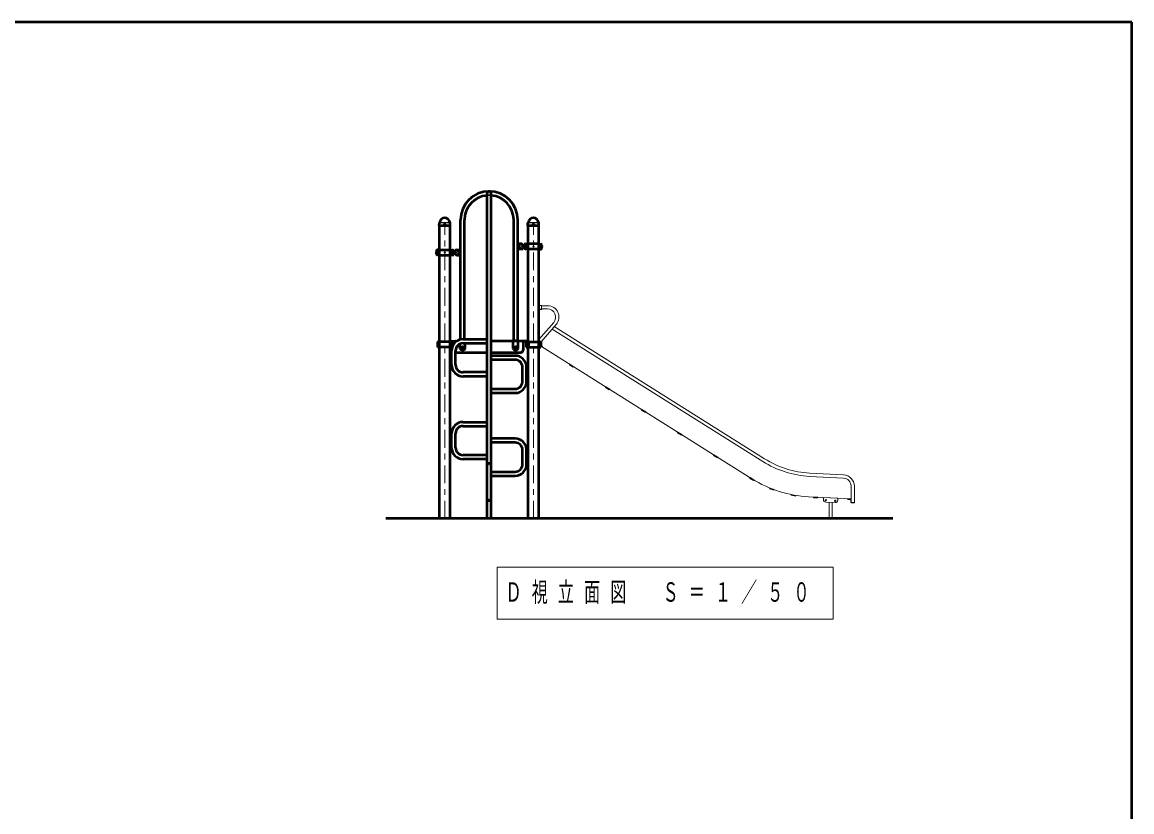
# Model space of a CAD drawing. Units: millimetres on the paper. Extents: x -385 to 0, y -594 to 267.
# Drawn here: x -187.7 to 0, y -163.5 to -30 of the extents above; entities that cross this region are included whole.
import ezdxf

# ---------------------------------------------------------------- set-up
doc = ezdxf.new("R2010")
doc.units = ezdxf.units.MM
doc.linetypes.add('USER1', pattern=[4.5, 2.5, -2])
doc.linetypes.add('USER2', pattern=[6, 3, -1, 1, -1])
doc.layers.add('LY_1', color=7, linetype='Continuous', lineweight=50)
doc.layers.add('LY_2', color=7, linetype='Continuous', lineweight=13)
doc.styles.add('ＭＳ ゴシック', font='')
doc.styles.get('ＭＳ ゴシック').set_extended_font_data('MS Gothic')

msp = doc.modelspace()

# ---------------------------------------------------------------- linework, layer by layer
at = {"layer": 'LY_1', "color": 140}
for p, q in [((-109.079, -113.936), (-109.079, -58.936)), ((-108.399, -113.936), (-108.399, -58.936)), ((-113.579, -83.646), (-113.579, -63.436)), ((-112.899, -83.596), (-112.899, -63.436)), ((-104.579, -83.872), (-104.579, -63.436)), ((-103.899, -83.872), (-103.899, -63.436)), ((-117.168, -64.346), (-117.16, -63.949)), ((-117.159, -64.356), (-117.168, -64.346)), ((-117.159, -64.356), (-115.32, -64.356)), ((-117.136, -63.891), (-117.114, -63.869)), ((-117.13, -113.936), (-117.13, -64.356)), ((-115.343, -63.891), (-115.365, -63.869)), ((-115.348, -113.936), (-115.348, -64.356)), ((-115.31, -64.346), (-115.32, -64.356)), ((-115.31, -64.346), (-115.319, -63.949)), ((-102.168, -64.346), (-102.16, -63.949)), ((-102.159, -64.356), (-102.168, -64.346)), ((-102.159, -64.356), (-100.32, -64.356)), ((-102.136, -63.891), (-102.114, -63.869)), ((-102.13, -113.936), (-102.13, -64.356)), ((-100.343, -63.891), (-100.365, -63.869)), ((-100.348, -113.936), (-100.348, -64.356)), ((-100.31, -64.346), (-100.32, -64.356)), ((-100.31, -64.346), (-100.319, -63.949)), ((-103.22, -67.496), (-103.899, -67.496)), ((-102.159, -67.486), (-102.789, -67.541)), ((-100.319, -67.486), (-102.16, -67.486)), ((-100.319, -67.486), (-100.004, -67.514)), ((-117.159, -68.486), (-117.475, -68.514)), ((-117.159, -69.386), (-117.475, -69.358)), ((-117.159, -68.486), (-115.319, -68.486)), ((-117.159, -69.386), (-115.319, -69.386)), ((-115.319, -68.486), (-114.689, -68.541)), ((-115.319, -69.386), (-114.689, -69.331)), ((-114.259, -68.496), (-113.579, -68.496)), ((-114.259, -69.376), (-113.579, -69.376)), ((-103.22, -68.376), (-103.899, -68.376)), ((-102.159, -68.386), (-102.789, -68.331)), ((-100.319, -68.386), (-102.16, -68.386)), ((-100.319, -68.386), (-100.004, -68.358)), ((-115.003, -84.056), (-117.476, -84.056)), ((-117.476, -84.056), (-117.476, -84.956)), ((-117.309, -84.056), (-117.309, -84.956)), ((-115.405, -84.056), (-115.405, -84.956)), ((-115.348, -83.936), (-114.489, -83.936)), ((-115.348, -83.936), (-114.236, -83.936)), ((-115.348, -83.982), (-114.489, -83.982)), ((-115.217, -84.056), (-115.217, -84.956)), ((-115.158, -84.056), (-115.158, -84.956)), ((-115.003, -84.056), (-115.003, -84.956)), ((-114.489, -83.996), (-114.489, -84.143)), ((-113.679, -85.148), (-113.679, -84.397)), ((-113.139, -83.596), (-109.079, -83.596)), ((-113.139, -84.276), (-109.079, -84.276)), ((-112.799, -85.148), (-112.799, -84.276)), ((-102.989, -83.936), (-108.399, -83.936)), ((-103.799, -83.872), (-104.679, -83.872)), ((-104.679, -85.148), (-104.679, -83.872)), ((-103.799, -85.148), (-103.799, -83.872)), ((-102.13, -83.936), (-102.989, -83.936)), ((-102.13, -83.982), (-102.989, -83.982)), ((-102.989, -83.996), (-102.989, -85.436)), ((-102.476, -84.056), (-100.003, -84.056)), ((-102.476, -84.056), (-102.476, -84.956)), ((-102.32, -84.056), (-102.32, -84.956)), ((-102.261, -84.056), (-102.261, -84.956)), ((-102.074, -84.056), (-102.074, -84.956)), ((-100.169, -84.056), (-100.169, -84.956)), ((-100.003, -84.056), (-100.003, -84.956)), ((-115.003, -84.956), (-117.476, -84.956)), ((-115.079, -87.936), (-115.079, -85.536)), ((-114.399, -87.936), (-114.399, -85.536)), ((-114.089, -85.836), (-109.079, -85.836)), ((-113.319, -84.99), (-113.239, -84.944)), ((-113.319, -84.99), (-113.319, -85.082)), ((-113.319, -85.082), (-113.239, -85.128)), ((-113.239, -84.944), (-113.159, -84.99)), ((-113.239, -85.128), (-113.159, -85.082)), ((-113.159, -84.99), (-113.159, -85.082)), ((-108.399, -85.836), (-103.389, -85.836)), ((-104.319, -84.99), (-104.239, -84.944)), ((-104.319, -84.99), (-104.319, -85.082)), ((-104.319, -85.082), (-104.239, -85.128)), ((-104.239, -84.944), (-104.159, -84.99)), ((-104.239, -85.128), (-104.159, -85.082)), ((-104.159, -84.99), (-104.159, -85.082)), ((-102.476, -84.956), (-100.003, -84.956)), ((-99.857, -84.78), (-99.891, -84.834)), ((-104.339, -86.396), (-108.399, -86.396)), ((-104.339, -87.076), (-108.399, -87.076)), ((-109.079, -89.196), (-113.139, -89.196)), ((-109.079, -89.876), (-113.139, -89.876)), ((-103.079, -90.736), (-103.079, -88.336)), ((-102.399, -90.736), (-102.399, -88.336)), ((-108.399, -91.996), (-104.339, -91.996)), ((-108.399, -92.676), (-104.339, -92.676)), ((-113.139, -97.596), (-109.079, -97.596)), ((-113.139, -98.276), (-109.079, -98.276)), ((-115.079, -101.936), (-115.079, -99.536)), ((-114.399, -101.936), (-114.399, -99.536)), ((-104.339, -100.396), (-108.399, -100.396)), ((-104.339, -101.076), (-108.399, -101.076)), ((-109.079, -103.196), (-113.139, -103.196)), ((-103.079, -104.736), (-103.079, -102.336)), ((-102.399, -104.736), (-102.399, -102.336)), ((-109.079, -103.876), (-113.139, -103.876)), ((-108.399, -105.996), (-104.339, -105.996)), ((-108.399, -106.676), (-104.339, -106.676))]:
    msp.add_line(p, q, dxfattribs=at)
at = {"layer": 'LY_1', "lineweight": 13}
for p, q in [((-117.133, -63.926), (-115.346, -63.926)), ((-117.096, -63.856), (-115.385, -63.856)), ((-102.133, -63.926), (-100.346, -63.926)), ((-102.096, -63.856), (-100.385, -63.856)), ((-117.205, -68.751), (-117.574, -68.751)), ((-117.574, -69.121), (-117.574, -68.751)), ((-117.205, -69.121), (-117.574, -69.121)), ((-115.274, -68.751), (-114.905, -68.751)), ((-115.274, -69.121), (-114.905, -69.121)), ((-114.905, -69.121), (-114.905, -68.751)), ((-102.205, -67.751), (-102.574, -67.751)), ((-102.574, -68.121), (-102.574, -67.751)), ((-102.205, -68.121), (-102.574, -68.121)), ((-100.274, -67.751), (-99.905, -67.751)), ((-100.274, -68.121), (-99.905, -68.121)), ((-99.905, -68.121), (-99.905, -67.751)), ((-100.348, -77.884), (-99.901, -77.884)), ((-99.901, -78.531), (-100.348, -78.531)), ((-99.847, -78.58), (-100.348, -78.58)), ((-99.901, -78.531), (-99.901, -77.884)), ((-98.836, -77.938), (-99.901, -77.938)), ((-98.84, -78.482), (-99.901, -78.482)), ((-99.847, -78.482), (-99.847, -78.58)), ((-100.348, -83.67), (-97.808, -80.747)), ((-100.333, -84.481), (-97.397, -81.104)), ((-62.434, -104.27), (-98.067, -81.874)), ((-97.668, -81.414), (-98.03, -81.83)), ((-62.145, -103.809), (-97.705, -81.459)), ((-99.857, -84.78), (-100.348, -84.471)), ((-99.891, -84.834), (-100.348, -84.547)), ((-64.273, -107.196), (-99.88, -84.816)), ((-48.783, -107.083), (-54.496, -106.784)), ((-48.755, -106.54), (-54.468, -106.241)), ((-61.246, -108.759), (-61.29, -108.871)), ((-61.29, -108.871), (-60.581, -109.147)), ((-60.538, -109.035), (-61.246, -108.759)), ((-47.487, -110.612), (-47.487, -108.449)), ((-46.943, -111.212), (-46.943, -108.449)), ((-60.538, -109.035), (-60.581, -109.147)), ((-57.625, -109.863), (-57.646, -109.981)), ((-57.646, -109.981), (-56.899, -110.118)), ((-56.877, -110), (-57.625, -109.863)), ((-56.877, -110), (-56.899, -110.118)), ((-47.487, -110.612), (-54.677, -110.235)), ((-53.858, -110.278), (-53.865, -110.398)), ((-53.106, -110.438), (-53.865, -110.398)), ((-53.858, -110.278), (-53.099, -110.318)), ((-53.099, -110.318), (-53.106, -110.438)), ((-52.16, -110.728), (-52.141, -110.368)), ((-49.745, -110.494), (-52.141, -110.368)), ((-49.745, -110.494), (-49.764, -110.853)), ((-50.184, -111.232), (-51.782, -111.148)), ((-51.219, -111.177), (-51.219, -113.936)), ((-50.675, -111.206), (-50.675, -113.936)), ((-47.487, -111.212), (-47.487, -111.258)), ((-47.487, -111.212), (-46.943, -111.212)), ((-47.487, -111.258), (-46.943, -111.258)), ((-46.943, -111.212), (-46.943, -111.258)), ((-107.349, -122.132), (-107.349, -130.932)), ((-50.549, -122.132), (-107.349, -122.132)), ((-50.549, -130.932), (-50.549, -122.132)), ((-107.349, -130.932), (-50.549, -130.932))]:
    msp.add_line(p, q, dxfattribs=at)
at = {"layer": 'LY_1', "linetype": 'USER1', "lineweight": 13}
for p, q in [((-117.129, -63.936), (-115.349, -63.936)), ((-102.129, -63.936), (-100.349, -63.936)), ((-102.789, -67.541), (-103.42, -67.587)), ((-102.139, -67.506), (-102.139, -68.366)), ((-100.339, -67.506), (-100.339, -68.366)), ((-117.139, -68.506), (-117.139, -69.366)), ((-115.339, -68.506), (-115.339, -69.366)), ((-114.689, -68.541), (-114.059, -68.587)), ((-114.689, -69.331), (-114.059, -69.284)), ((-102.789, -68.331), (-103.42, -68.284)), ((-104.679, -83.936), (-103.799, -83.936))]:
    msp.add_line(p, q, dxfattribs=at)
at = {"layer": 'LY_1', "linetype": 'USER2', "lineweight": 13}
for p, q in [((-116.239, -113.936), (-116.239, -63.936)), ((-101.239, -113.936), (-101.239, -63.936))]:
    msp.add_line(p, q, dxfattribs=at)
at = {"layer": 'LY_1'}
msp.add_line((-40.447, -113.936), (-126.239, -113.936), dxfattribs=at)
at = {"layer": 'LY_1', "lineweight": 13}
for points in [[(-94.431, -88.241), (-95.075, -87.837), (-95.138, -87.938), (-94.495, -88.343)], [(-88.335, -92.072), (-88.979, -91.668), (-89.043, -91.77), (-88.399, -92.174)], [(-82.239, -95.904), (-82.883, -95.499), (-82.947, -95.601), (-82.303, -96.005)], [(-76.143, -99.735), (-76.787, -99.331), (-76.851, -99.432), (-76.207, -99.837)], [(-70.047, -103.567), (-70.691, -103.162), (-70.755, -103.264), (-70.111, -103.668)], [(-63.951, -107.398), (-64.595, -106.994), (-64.659, -107.095), (-64.015, -107.5)], [(-47.487, -110.612), (-48.087, -110.612), (-48.087, -110.632), (-48.082, -110.652), (-48.067, -110.667), (-48.047, -110.672), (-47.627, -110.672), (-47.596, -110.678), (-47.57, -110.695), (-47.553, -110.721), (-47.547, -110.752), (-47.547, -111.172), (-47.542, -111.192), (-47.527, -111.207), (-47.507, -111.212), (-47.487, -111.212)]]:
    msp.add_lwpolyline(points, close=True, dxfattribs=at)
at = {"layer": 'LY_1', "linetype": 'USER1', "lineweight": 13}
for centre, radius in [((-108.739, -58.936), 0.272), ((-114.039, -68.936), 0.15), ((-103.439, -67.936), 0.15), ((-113.239, -85.036), 0.125), ((-104.239, -85.036), 0.125)]:
    msp.add_circle(centre, radius, dxfattribs=at)
at = {"layer": 'LY_1', "color": 140}
for centre, radius in [((-116.239, -64.196), 0.06), ((-101.239, -64.196), 0.06), ((-113.239, -85.036), 0.21), ((-104.239, -85.036), 0.21)]:
    msp.add_circle(centre, radius, dxfattribs=at)
at = {"layer": 'LY_1', "lineweight": 13}
for centre, radius in [((-117.389, -68.936), 0.185), ((-117.389, -68.936), 0.1), ((-116.239, -68.936), 0.1), ((-115.089, -68.936), 0.185), ((-115.089, -68.936), 0.1), ((-102.389, -67.936), 0.185), ((-102.389, -67.936), 0.1), ((-101.239, -67.936), 0.1), ((-100.089, -67.936), 0.185), ((-100.089, -67.936), 0.1), ((-113.239, -85.036), 0.24), ((-113.239, -85.036), 0.11), ((-104.239, -85.036), 0.24), ((-104.239, -85.036), 0.11), ((-51.765, -110.828), 0.11), ((-50.167, -110.912), 0.11)]:
    msp.add_circle(centre, radius, dxfattribs=at)
at = {"layer": 'LY_1', "color": 140}
for centre, radius, start, end in [((-108.739, -63.436), 4.84, 0, 180), ((-108.739, -63.436), 4.16, 94.68806, 180), ((-108.739, -58.936), 0.34, 0, 180), ((-108.739, -63.436), 4.16, 0, 85.31194), ((-116.239, -63.936), 0.864, 90, 173.3676), ((-116.239, -63.936), 0.864, 6.6324, 90), ((-101.239, -63.936), 0.864, 90, 173.3676), ((-101.239, -63.936), 0.864, 6.6324, 90), ((-117.076, -63.951), 0.084, 135, 178.99605), ((-117.153, -63.83), 0.056, 315, 353.3676), ((-115.326, -63.83), 0.056, 186.6324, 225), ((-115.403, -63.951), 0.084, 1.00395, 45), ((-102.076, -63.951), 0.084, 135, 178.99605), ((-102.153, -63.83), 0.056, 315, 353.3676), ((-100.326, -63.83), 0.056, 186.6324, 225), ((-100.403, -63.951), 0.084, 1.00395, 45), ((-103.411, -67.936), 0.48, 293.55646, 66.44354), ((-102.458, -67.713), 0.2, 95, 163.80375), ((-100.021, -67.713), 0.2, 16.19625, 85), ((-116.689, -68.936), 1, 163.80375, 196.19625), ((-117.458, -68.713), 0.2, 95, 163.80375), ((-117.458, -69.159), 0.2, 196.19625, 265), ((-115.021, -68.713), 0.2, 16.19625, 85), ((-115.021, -69.159), 0.2, 275, 343.80375), ((-115.789, -68.936), 1, 343.80375, 16.19625), ((-114.067, -68.936), 0.48, 113.55646, 246.44354), ((-101.689, -67.936), 1, 163.80375, 196.19625), ((-102.458, -68.159), 0.2, 196.19625, 265), ((-100.021, -68.159), 0.2, 275, 343.80375), ((-100.789, -67.936), 1, 343.80375, 16.19625), ((-113.139, -85.536), 1.94, 90, 180), ((-114.429, -83.996), 0.06, 90, 180), ((-113.139, -85.536), 1.26, 90, 180), ((-103.049, -83.996), 0.06, 0, 90), ((-114.089, -85.436), 0.4, 219.19497, 270), ((-113.239, -84.956), 0.48, 203.55646, 336.44354), ((-104.239, -84.956), 0.48, 203.55646, 336.44354), ((-103.389, -85.436), 0.4, 270, 0), ((-113.139, -87.936), 1.94, 180, 270), ((-113.139, -87.936), 1.26, 180, 270), ((-104.339, -88.336), 1.94, 0, 90), ((-104.339, -88.336), 1.26, 0, 90), ((-104.339, -90.736), 1.26, 270, 0), ((-104.339, -90.736), 1.94, 270, 0), ((-113.139, -99.536), 1.94, 90, 180), ((-113.139, -99.536), 1.26, 90, 180), ((-104.339, -102.336), 1.94, 0, 90), ((-104.339, -102.336), 1.26, 0, 90), ((-113.139, -101.936), 1.94, 180, 270), ((-113.139, -101.936), 1.26, 180, 270), ((-108.739, -104.936), 0.34, 0, 180), ((-104.339, -104.736), 1.26, 270, 0), ((-104.339, -104.736), 1.94, 270, 0), ((-108.739, -110.536), 0.34, 180, 0)]:
    msp.add_arc(centre, radius, start, end, dxfattribs=at)
at = {"layer": 'LY_1', "linetype": 'USER1', "lineweight": 13}
for centre, radius, start, end in [((-108.739, -58.936), 0.34, 180, 0), ((-108.739, -63.436), 4.16, 85.31194, 94.68806), ((-102.159, -67.506), 0.02, 0, 91.98888), ((-115.319, -68.506), 0.02, 88.01112, 180), ((-115.319, -69.366), 0.02, 180, 270), ((-114.089, -68.936), 0.35, 275, 85), ((-103.39, -67.936), 0.35, 95, 265), ((-102.159, -68.366), 0.02, 270, 0)]:
    msp.add_arc(centre, radius, start, end, dxfattribs=at)
at = {"layer": 'LY_1', "lineweight": 13}
for centre, radius, start, end in [((-119.765, -68.936), 2.567, 355.87048, 4.12952), ((-112.714, -68.936), 2.567, 175.87048, 184.12952), ((-104.765, -67.936), 2.567, 355.87048, 4.12952), ((-97.714, -67.936), 2.567, 175.87048, 184.12952), ((-98.84, -79.85), 1.912, 319, 90), ((-98.84, -79.85), 1.368, 319, 90), ((-53.63, -90.263), 16.544, 237.85, 267), ((-53.63, -90.263), 16, 237.85, 267), ((-48.855, -108.449), 1.912, 0, 87), ((-53.63, -90.263), 20, 237.85, 267), ((-48.855, -108.449), 1.368, 0, 87), ((-51.761, -110.749), 0.4, 177, 267), ((-50.163, -110.832), 0.4, 267, 357)]:
    msp.add_arc(centre, radius, start, end, dxfattribs=at)
at = {"layer": 'LY_2', "lineweight": 50}
for p, q in [((0, -30), (-385, -30)), ((0, -297), (0, -30))]:
    msp.add_line(p, q, dxfattribs=at)

# ---------------------------------------------------------------- texts
at = {"layer": 'LY_1', "insert": (-105.949, -126.532), "char_height": 3.299, "attachment_point": 4, "style": 'ＭＳ ゴシック'}
msp.add_mtext('\\T1.64;\\W0.6;Ｄ視立面図\u3000Ｓ＝１／５０', dxfattribs=at)

doc.saveas('drawing.dxf')
